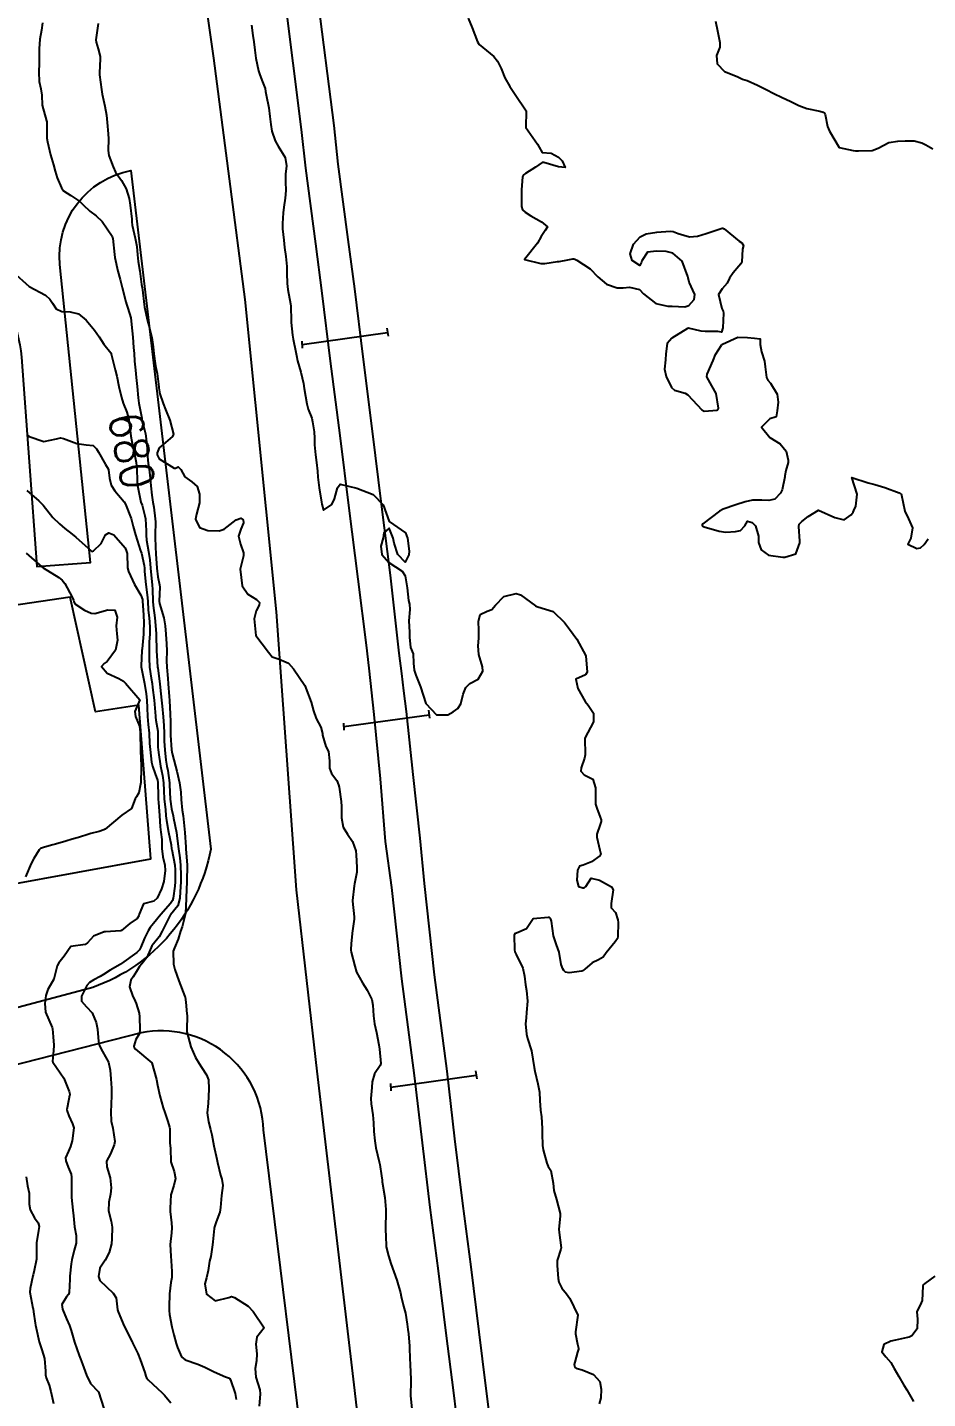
# Model space of a CAD drawing. Header units: metres. Extents: x 292545 to 299085, y 7450245 to 7463078.
# Drawn here: x 296208.2 to 296317.3, y 7455390.2 to 7455556.5 of the extents above; entities that cross this region are included whole.
import ezdxf
from ezdxf.enums import TextEntityAlignment as Align

# ---------------------------------------------------------------- set-up
doc = ezdxf.new("R2010")
doc.units = ezdxf.units.M
for name, color, linetype in [('Cotas', 45, 'Continuous'), ('Curvas de Nivel 1m', 11, 'Continuous'), ('Curvas de Nivel 5m', 15, 'Continuous'), ('Edificações', 30, 'Continuous'), ('Linha Férrea', 20, 'Continuous'), ('Pórtico', 62, 'Continuous'), ('Vias Primárias', 230, 'Continuous')]:
    doc.layers.add(name, color=color, linetype=linetype)
doc.styles.add('Style-STANDARD', font='STANDARD.shx')

msp = doc.modelspace()

# ---------------------------------------------------------------- linework, layer by layer
at = {"layer": 'Curvas de Nivel 1m', "flags": 128}
for points, elevation in [([(296261.64, 7455557.65), (296262.14, 7455556.48), (296262.78, 7455554.78), (296262.88, 7455554.57), (296262.98, 7455554.47), (296264.75, 7455553), (296265.18, 7455552.44), (296265.62, 7455551.54), (296266.1, 7455550.43), (296266.71, 7455549.35), (296267.34, 7455548.41), (296268.67, 7455546.4), (296268.65, 7455544.4), (296270.04, 7455542.38), (296270.23, 7455541.99), (296270.61, 7455541.37), (296271.7, 7455541.28), (296272.61, 7455540.79), (296273.05, 7455540.35), (296273.4, 7455539.54), (296272.6, 7455539.63), (296270.82, 7455540.15), (296270.6, 7455540.14), (296269.8, 7455539.59), (296268.59, 7455538.81), (296268.34, 7455538.65), (296268.23, 7455538.4), (296268.12, 7455536.84), (296268.09, 7455536.4), (296268.11, 7455534.83), (296268.21, 7455534.4), (296268.53, 7455534.11), (296269.22, 7455533.69), (296270.51, 7455532.95), (296271.26, 7455532.36), (296270.98, 7455531.88), (296270.49, 7455531.19), (296270.03, 7455530.38), (296268.46, 7455528.4), (296270.46, 7455527.89), (296270.93, 7455527.9), (296272.46, 7455528.13), (296272.66, 7455528.15), (296273.73, 7455528.34), (296274.33, 7455528.47), (296274.46, 7455528.46), (296274.57, 7455528.43), (296274.83, 7455528.32), (296276.45, 7455527.25), (296277.36, 7455526.29), (296278.42, 7455525.37), (296279.72, 7455524.96), (296280.42, 7455524.94), (296281.18, 7455525.01), (296282.42, 7455524.75), (296282.88, 7455524.23), (296284.4, 7455523.03), (296285.86, 7455522.72), (296286.39, 7455522.71), (296287.91, 7455522.65), (296288.39, 7455522.8), (296289.05, 7455523.51), (296289.14, 7455524.15), (296288.43, 7455525.65), (296288.3, 7455526.16), (296288.27, 7455526.33), (296287.57, 7455528.17), (296286.47, 7455529.15), (296285.63, 7455529.35), (296284.47, 7455529.41), (296283.4, 7455529.29), (296282.69, 7455528.23), (296282.64, 7455528.05), (296282.45, 7455527.64), (296281.52, 7455528.24), (296281.28, 7455529.06), (296281.69, 7455530.24), (296282.49, 7455531.14), (296283.22, 7455531.49), (296284.5, 7455531.68), (296286.13, 7455531.82), (296286.5, 7455531.78), (296287.12, 7455531.55), (296288.49, 7455531.15), (296289.44, 7455531.21), (296290.5, 7455531.53), (296292.18, 7455532.11), (296292.42, 7455532.2), (296292.5, 7455532.19), (296292.68, 7455532.11), (296294.49, 7455530.6), (296294.8, 7455530.4), (296295.03, 7455530.08), (296294.92, 7455529.64), (296294.81, 7455528.09), (296294.7, 7455527.85), (296294.46, 7455527.57), (296293.78, 7455526.76), (296293.33, 7455526.1), (296293.03, 7455525.5), (296292.42, 7455524.83), (296292.01, 7455524.12), (296292.39, 7455522.44), (296292.54, 7455522.11), (296292.6, 7455521.89), (296292.53, 7455520.11), (296292.36, 7455519.58), (296291.9, 7455519.66), (296290.36, 7455519.64), (296289.89, 7455519.67), (296288.36, 7455520.05), (296288.22, 7455520.02), (296286.35, 7455518.85), (296285.76, 7455518.19), (296285.59, 7455516.93), (296285.57, 7455516.2), (296285.44, 7455515.06), (296285.63, 7455514.2), (296286.28, 7455512.87), (296286.64, 7455512.54), (296287.96, 7455512.16), (296288.27, 7455511.97), (296289.97, 7455510.14), (296290.24, 7455509.98), (296291.81, 7455510.12), (296292.01, 7455510.35), (296291.72, 7455512.12), (296291.2, 7455513.04), (296290.57, 7455514.14), (296290.63, 7455514.47), (296291.36, 7455516.12), (296291.61, 7455516.84), (296292.34, 7455518), (296292.4, 7455518.05), (296292.49, 7455518.11), (296294.35, 7455518.95), (296295.52, 7455518.91), (296296.35, 7455518.82), (296297.06, 7455518.77), (296297.06, 7455518.06), (296297.22, 7455517.17), (296297.57, 7455516.05), (296297.63, 7455515.38), (296297.8, 7455514.05), (296297.99, 7455513.75), (296298.29, 7455513.39), (296299.1, 7455512.03), (296299.22, 7455511.07), (296299.11, 7455510.03), (296298.97, 7455509.3), (296298.23, 7455509.06), (296297.22, 7455508.06), (296298.2, 7455506.77), (296299.45, 7455506.03), (296300.18, 7455505.11), (296300.44, 7455504.02), (296300.44, 7455503.75), (296300.16, 7455502.79), (296300.05, 7455502.13), (296300.04, 7455502.02), (296299.7, 7455500.45), (296299.49, 7455500.03), (296298.83, 7455499.32), (296298.11, 7455499.15), (296297.26, 7455499.2), (296296.11, 7455499.17), (296295.21, 7455498.98), (296294.11, 7455498.62), (296292.55, 7455498.11), (296292.1, 7455497.87), (296291.12, 7455497.1), (296290.08, 7455496.33), (296290.01, 7455496.21), (296290.01, 7455496.14), (296290.08, 7455496.05), (296290.26, 7455495.96), (296292.07, 7455495.43), (296292.87, 7455495.31), (296294.07, 7455495.38), (296294.64, 7455495.52), (296295.2, 7455496.08), (296295.51, 7455496.65), (296296.08, 7455496.47), (296296.49, 7455496.06), (296296.84, 7455494.83), (296296.83, 7455494.06), (296297.15, 7455493.16), (296298.04, 7455492.52), (296299.8, 7455492.26), (296300.04, 7455492.26), (296301.37, 7455492.68), (296301.86, 7455494), (296301.85, 7455494.21), (296301.75, 7455496), (296301.79, 7455496.29), (296302.08, 7455496.58), (296302.88, 7455497.2), (296304.1, 7455497.97), (296306.09, 7455497.07), (296307.23, 7455496.8), (296308.09, 7455497.39), (296308.3, 7455497.73), (296308.41, 7455497.93), (296308.65, 7455498.46), (296308.81, 7455499.92), (296308.15, 7455501.93), (296310.14, 7455501.29), (296310.95, 7455501.08), (296312.14, 7455500.72), (296313.9, 7455500.08), (296314.12, 7455499.93), (296314.17, 7455499.85), (296314.19, 7455499.78), (296314.6, 7455497.85), (296315.02, 7455496.91), (296315.51, 7455495.84), (296315.31, 7455494.59), (296314.94, 7455493.84), (296316.05, 7455493.33), (296316.49, 7455493.39), (296316.92, 7455493.82), (296317.4, 7455494.48)], 676), ([(296210.02, 7455557.09), (296209.91, 7455556.22), (296209.69, 7455555.1), (296209.61, 7455553.94), (296209.64, 7455553.1), (296209.63, 7455552.21), (296209.6, 7455551.1), (296209.61, 7455549.99), (296209.81, 7455549.09), (296209.93, 7455548.33), (296210.01, 7455547.09), (296210.52, 7455545.22), (296210.55, 7455545.08), (296210.56, 7455544.99), (296210.57, 7455543.08), (296210.63, 7455542.65), (296211.01, 7455541.08), (296211.37, 7455539.86), (296211.55, 7455539.08), (296211.79, 7455538.28), (296212.33, 7455537.06), (296212.56, 7455536.7), (296213.45, 7455536.15), (296214.54, 7455535.41), (296214.97, 7455535.03), (296215.76, 7455534.26), (296216.52, 7455533.67), (296217.26, 7455533), (296218.49, 7455531.2), (296218.53, 7455530.99), (296218.54, 7455530.93), (296218.76, 7455528.99), (296218.82, 7455528.63), (296219.18, 7455526.98), (296219.45, 7455525.96), (296219.7, 7455524.98), (296220.13, 7455523.24), (296220.21, 7455522.97), (296220.39, 7455522.46), (296220.73, 7455521.32), (296220.78, 7455520.96), (296220.82, 7455520.5), (296220.97, 7455518.96), (296221.08, 7455517.71), (296221.14, 7455516.96), (296221.2, 7455516.06), (296221.29, 7455514.96), (296221.38, 7455514.05), (296221.51, 7455512.96), (296221.63, 7455511.59), (296221.71, 7455510.96), (296222.06, 7455509.12), (296222.09, 7455508.95), (296222.22, 7455508.37), (296222.5, 7455507.24), (296222.57, 7455506.94), (296222.74, 7455505.49), (296222.74, 7455504.94), (296222.84, 7455503.62), (296222.95, 7455502.94), (296223.07, 7455501.87), (296223.16, 7455500.93), (296223.27, 7455499.78), (296223.4, 7455498.93), (296223.51, 7455498.34), (296223.7, 7455496.93), (296223.72, 7455496.57), (296223.69, 7455494.93), (296223.72, 7455493.24), (296223.76, 7455492.92), (296223.79, 7455492.68), (296223.88, 7455490.92), (296224, 7455489.89), (296224.22, 7455488.92), (296224.25, 7455488.65), (296224.17, 7455486.92), (296224.22, 7455486.66), (296224.73, 7455484.91), (296224.89, 7455483.95), (296224.98, 7455482.91), (296225.07, 7455481.74), (296225.09, 7455480.91), (296225.08, 7455479.71), (296225.11, 7455478.91), (296225.22, 7455477.54), (296225.27, 7455476.91), (296225.38, 7455475.35), (296225.41, 7455474.9), (296225.49, 7455473.21), (296225.51, 7455472.9), (296225.53, 7455472.65), (296225.54, 7455470.9), (296225.55, 7455470.68), (296225.68, 7455468.9), (296225.75, 7455468.45), (296226.16, 7455466.9), (296226.32, 7455466.29), (296226.65, 7455464.89), (296226.82, 7455463.76), (296226.86, 7455462.89), (296226.98, 7455461.57), (296227.07, 7455460.89), (296227.25, 7455459.27), (296227.28, 7455458.88), (296227.39, 7455457.1), (296227.4, 7455456.88), (296227.57, 7455454.89), (296227.51, 7455452.93), (296227.51, 7455452.88), (296227.44, 7455450.97), (296227.44, 7455450.88), (296227.36, 7455449.04), (296227.34, 7455448.88), (296226.95, 7455447.43), (296226.77, 7455446.89), (296226.46, 7455445.91), (296226.02, 7455444.89), (296225.89, 7455444.46), (296225.93, 7455442.9), (296226.07, 7455442.26), (296226.57, 7455440.89), (296227.28, 7455438.99), (296227.31, 7455438.88), (296227.39, 7455438.29), (296227.54, 7455436.88), (296227.55, 7455436.7), (296227.52, 7455434.88), (296227.54, 7455434.68), (296228, 7455432.87), (296228.6, 7455431.57), (296229.02, 7455430.86), (296229.29, 7455430.42), (296229.91, 7455429.48), (296230.17, 7455428.85), (296230.2, 7455427.79), (296230.17, 7455426.85), (296230.1, 7455425.99), (296230, 7455424.85), (296230.16, 7455423.79), (296230.41, 7455422.84), (296230.55, 7455422.2), (296230.79, 7455420.84), (296231.16, 7455419.23), (296231.25, 7455418.83), (296231.61, 7455417.31), (296231.77, 7455416.83), (296231.89, 7455416.06), (296231.73, 7455414.83), (296231.63, 7455413.37), (296231.54, 7455412.83), (296231.07, 7455411.64), (296230.87, 7455411.04), (296230.84, 7455410.84), (296230.68, 7455409.2), (296230.65, 7455408.84), (296230.42, 7455407.45), (296230.28, 7455406.85), (296230.12, 7455405.74), (296229.91, 7455404.85), (296229.71, 7455404.12), (296229.93, 7455402.85), (296230.95, 7455402.04), (296232.61, 7455402.47), (296232.96, 7455402.58), (296233.31, 7455402.46), (296234.95, 7455401.4), (296235.57, 7455400.78), (296236.91, 7455398.77), (296236.03, 7455397.65), (296235.89, 7455396.78), (296236.02, 7455395.64), (296235.97, 7455394.78), (296235.8, 7455393.84), (296235.91, 7455392.78), (296236.37, 7455391.24), (296236.43, 7455390.77), (296236.3, 7455389.28)], 679), ([(296216.79, 7455557.01), (296216.5, 7455555.01), (296216.52, 7455554.76), (296216.76, 7455553.94), (296217.01, 7455553.01), (296217.04, 7455552.72), (296216.95, 7455551.01), (296216.96, 7455550.77), (296217.18, 7455549.01), (296217.27, 7455548.42), (296217.57, 7455547), (296217.78, 7455545.88), (296217.86, 7455545), (296218.01, 7455543.63), (296218.05, 7455543), (296217.99, 7455541.61), (296218.09, 7455541), (296218.59, 7455539.61), (296218.9, 7455538.99), (296219.6, 7455537.95), (296220.17, 7455536.97), (296220.54, 7455535.77), (296220.67, 7455534.97), (296220.85, 7455533.29), (296220.87, 7455532.96), (296220.92, 7455532.55), (296221.28, 7455530.96), (296221.46, 7455529.94), (296221.55, 7455528.95), (296221.64, 7455528.14), (296221.82, 7455526.95), (296222.03, 7455525.33), (296222.11, 7455524.94), (296222.15, 7455524.69), (296222.36, 7455522.94), (296222.36, 7455522.91), (296222.39, 7455522.61), (296222.78, 7455520.94), (296222.94, 7455520.36), (296223.29, 7455518.93), (296223.46, 7455517.8), (296223.54, 7455516.93), (296223.74, 7455515.49), (296223.86, 7455514.92), (296223.93, 7455514.57), (296224.14, 7455512.92), (296224.15, 7455512.8), (296224.26, 7455512.1), (296224.66, 7455510.92), (296224.96, 7455510.19), (296225.45, 7455508.91), (296225.91, 7455507.2), (296225.81, 7455506.9), (296224.93, 7455506.17), (296224.18, 7455505.54), (296223.94, 7455504.92), (296223.94, 7455504.69), (296224.17, 7455504.18), (296225.98, 7455503.08), (296226.15, 7455503.08), (296226.49, 7455503.23), (296226.8, 7455502.89), (296227.29, 7455502.03), (296228.14, 7455501.41), (296228.8, 7455500.86), (296229.06, 7455499.92), (296229.08, 7455498.87), (296228.69, 7455497.47), (296228.59, 7455496.87), (296229.08, 7455495.87), (296230.07, 7455495.5), (296231.45, 7455495.46), (296232.07, 7455495.68), (296233.51, 7455496.81), (296234.09, 7455497.02), (296234.37, 7455496.8), (296234.42, 7455496.45), (296234.07, 7455495.67), (296233.78, 7455494.8), (296234.05, 7455493.83), (296234.4, 7455492.8), (296234.41, 7455492.42), (296234.01, 7455490.8), (296234.24, 7455488.8), (296234.94, 7455487.77), (296235.97, 7455487.15), (296236.32, 7455486.78), (296236.31, 7455486.43), (296235.95, 7455485.75), (296235.69, 7455484.78), (296235.91, 7455482.78), (296237.43, 7455480.76), (296237.88, 7455480.17), (296238.71, 7455479.91), (296239.87, 7455479.41), (296240.45, 7455478.72), (296241.84, 7455476.71), (296242.59, 7455474.7), (296242.89, 7455473.61), (296243.23, 7455472.7), (296243.78, 7455471.63), (296243.97, 7455470.88), (296243.99, 7455470.69), (296244.37, 7455469.29), (296244.7, 7455468.68), (296244.84, 7455467.57), (296244.84, 7455466.67), (296245.07, 7455466.02), (296245.71, 7455465.19), (296245.93, 7455464.66), (296246, 7455464.36), (296246.26, 7455462.65), (296246.28, 7455462.04), (296246.29, 7455460.65), (296246.49, 7455459.5), (296247.01, 7455458.65), (296247.62, 7455457.77), (296248.01, 7455456.64), (296248.08, 7455456.15), (296248.16, 7455454.63), (296248.15, 7455454.06), (296247.86, 7455452.64), (296247.81, 7455452.38), (296247.62, 7455450.64), (296247.63, 7455450.55), (296247.82, 7455448.64), (296247.81, 7455448.34), (296247.57, 7455446.64), (296247.56, 7455446.56), (296247.47, 7455445.42), (296247.41, 7455444.64), (296247.41, 7455444.59), (296247.46, 7455444.37), (296247.9, 7455442.64), (296248.12, 7455441.94), (296248.81, 7455440.63), (296249.4, 7455439.76), (296249.95, 7455438.61), (296250.08, 7455437.92), (296250.15, 7455436.61), (296250.29, 7455435.67), (296250.51, 7455434.61), (296250.8, 7455433.13), (296250.87, 7455432.6), (296251.05, 7455430.85), (296250.97, 7455430.6), (296250.29, 7455429.6), (296250.01, 7455428.61), (296249.94, 7455427.93), (296249.85, 7455426.61), (296249.89, 7455425.97), (296250.07, 7455424.61), (296250.17, 7455423.66), (296250.21, 7455422.61), (296250.31, 7455421.48), (296250.46, 7455420.61), (296250.84, 7455418.92), (296250.91, 7455418.6), (296251.14, 7455417.21), (296251.22, 7455416.68), (296251.22, 7455416.6), (296251.23, 7455416.5), (296251.53, 7455414.59), (296251.64, 7455413.14), (296251.64, 7455412.59), (296251.6, 7455411.13), (296251.63, 7455410.59), (296251.67, 7455409.97), (296251.69, 7455408.59), (296251.96, 7455407.53), (296252.28, 7455406.58), (296252.98, 7455404.58), (296253.43, 7455403.03), (296253.52, 7455402.57), (296253.79, 7455401.4), (296254.06, 7455400.56), (296254.25, 7455399.24), (296254.33, 7455398.56), (296254.4, 7455398.05), (296254.54, 7455396.56), (296254.56, 7455394.86), (296254.59, 7455394.55), (296254.62, 7455394.31), (296254.69, 7455392.55), (296254.69, 7455392.4), (296254.64, 7455390.55), (296254.8, 7455388.95)], 678), ([(296235.39, 7455556.79), (296235.53, 7455555.54), (296235.66, 7455554.79), (296235.77, 7455553.77), (296235.91, 7455552.79), (296236.23, 7455551.28), (296236.37, 7455550.78), (296236.71, 7455549.95), (296237.04, 7455549.11), (296237.08, 7455548.77), (296237.13, 7455548.34), (296237.46, 7455546.77), (296237.61, 7455545.71), (296237.7, 7455544.76), (296237.83, 7455543.95), (296238.22, 7455542.76), (296238.62, 7455542.11), (296239.47, 7455540.74), (296239.6, 7455539.73), (296239.5, 7455538.74), (296239.51, 7455537.8), (296239.55, 7455536.74), (296239.46, 7455535.82), (296239.3, 7455534.74), (296239.22, 7455534.04), (296239.13, 7455532.74), (296239.14, 7455532.11), (296239.28, 7455530.74), (296239.39, 7455529.83), (296239.53, 7455528.74), (296239.64, 7455527.55), (296239.67, 7455526.74), (296239.71, 7455525.45), (296239.77, 7455524.74), (296240.11, 7455523.02), (296240.15, 7455522.73), (296240.16, 7455520.94), (296240.17, 7455520.73), (296240.35, 7455519.22), (296240.43, 7455518.73), (296240.75, 7455517.15), (296240.82, 7455516.73), (296240.96, 7455516.08), (296241.36, 7455514.72), (296241.66, 7455513.34), (296241.74, 7455512.72), (296242.07, 7455510.89), (296242.11, 7455510.71), (296242.24, 7455510.24), (296242.67, 7455509.15), (296242.78, 7455508.7), (296242.98, 7455507.47), (296243.01, 7455506.7), (296243, 7455505.89), (296243.12, 7455504.7), (296243.24, 7455503.77), (296243.36, 7455502.69), (296243.43, 7455501.97), (296243.58, 7455500.7), (296243.87, 7455498.93), (296243.91, 7455498.69), (296244.1, 7455497.99), (296245.12, 7455498.67), (296245.45, 7455499.34), (296245.79, 7455500.67), (296246.14, 7455501.11), (296248.13, 7455500.64), (296250.12, 7455499.86), (296251.35, 7455498.6), (296252.08, 7455496.59), (296254.06, 7455495.24), (296254.28, 7455494.57), (296254.49, 7455493.01), (296254.46, 7455492.56), (296254.02, 7455491.65), (296253.11, 7455492.58), (296252.66, 7455493.97), (296252.56, 7455494.58), (296252.07, 7455495.78), (296251.43, 7455495.23), (296251.32, 7455494.6), (296251.06, 7455493.59), (296251.17, 7455492.6), (296252.02, 7455491.62), (296253.62, 7455490.57), (296254, 7455490), (296254.26, 7455488.57), (296254.42, 7455487.02), (296254.51, 7455486.56), (296254.58, 7455485.93), (296254.46, 7455484.56), (296254.53, 7455483.18), (296254.52, 7455482.56), (296254.66, 7455481.31), (296254.99, 7455480.55), (296255.01, 7455479.42), (296255.11, 7455478.55), (296255.28, 7455477.97), (296255.84, 7455476.54), (296256.52, 7455474.53), (296257.8, 7455473.14), (296259.17, 7455473.13), (296259.81, 7455473.5), (296260.4, 7455473.91), (296260.75, 7455474.49), (296261.03, 7455475.67), (296261.36, 7455476.48), (296261.85, 7455476.95), (296262.84, 7455477.47), (296263.42, 7455478.45), (296263.36, 7455478.97), (296262.95, 7455480.46), (296262.87, 7455481.5), (296262.94, 7455482.46), (296262.95, 7455483.43), (296262.89, 7455484.46), (296263.08, 7455485.33), (296263.95, 7455485.73), (296264.49, 7455485.91), (296264.96, 7455486.44), (296265.97, 7455487.51), (296267.45, 7455487.88), (296267.98, 7455487.7), (296269.79, 7455486.38), (296269.96, 7455486.28), (296270.08, 7455486.26), (296271.95, 7455485.66), (296273.31, 7455484.34), (296273.92, 7455483.54), (296274.83, 7455482.32), (296275.89, 7455480.31), (296276.08, 7455478.31), (296275.86, 7455477.98), (296274.7, 7455477.48), (296274.94, 7455476.32), (296275.82, 7455474.78), (296276.19, 7455474.3), (296276.84, 7455473.34), (296276.82, 7455472.29), (296275.77, 7455470.31), (296275.83, 7455468.31), (296275.74, 7455467.9), (296275.32, 7455466.72), (296275.29, 7455466.31), (296275.72, 7455465.88), (296276.76, 7455465.34), (296277.07, 7455464.29), (296277.09, 7455462.88), (296277.09, 7455462.29), (296277.22, 7455461.84), (296277.66, 7455460.75), (296277.76, 7455460.4), (296277.78, 7455460.29), (296277.75, 7455460.19), (296277.65, 7455459.85), (296277.25, 7455458.67), (296277.24, 7455458.29), (296277.61, 7455456.74), (296277.7, 7455456.39), (296277.71, 7455456.29), (296277.6, 7455456.03), (296276.59, 7455455.3), (296275.59, 7455454.91), (296275.13, 7455454.77), (296274.91, 7455454.32), (296274.8, 7455453.08), (296275.01, 7455452.32), (296275.55, 7455452.17), (296275.7, 7455452.16), (296275.92, 7455452.31), (296276.54, 7455453.32), (296277.56, 7455453.09), (296279.03, 7455452.27), (296279.2, 7455451.92), (296278.96, 7455450.27), (296278.97, 7455449.72), (296279.52, 7455449.16), (296279.79, 7455448.26), (296279.81, 7455447.95), (296279.78, 7455446.26), (296279.73, 7455446.01), (296279.48, 7455445.6), (296278.37, 7455444.28), (296278, 7455443.74), (296277.45, 7455443.41), (296276.68, 7455443.07), (296275.77, 7455442.31), (296275.62, 7455442.12), (296275.43, 7455442.03), (296273.9, 7455441.85), (296273.43, 7455441.93), (296273.23, 7455442.13), (296273.13, 7455442.33), (296272.93, 7455442.85), (296272.66, 7455444.34), (296272.36, 7455445.23), (296271.99, 7455446.35), (296271.75, 7455448.12), (296271.66, 7455448.36), (296271.61, 7455448.45), (296271.51, 7455448.55), (296271.32, 7455448.56), (296269.51, 7455448.38), (296268.7, 7455447.19), (296267.49, 7455446.67), (296267.3, 7455446.6), (296267.22, 7455446.41), (296267.24, 7455444.64), (296267.28, 7455444.41), (296267.46, 7455444.08), (296268.25, 7455442.4), (296268.47, 7455441.44), (296268.61, 7455440.39), (296268.73, 7455439.71), (296268.82, 7455438.39), (296268.73, 7455437.03), (296268.66, 7455436.39), (296268.61, 7455435.65), (296268.71, 7455434.39), (296268.83, 7455433.88), (296269.32, 7455432.38), (296269.65, 7455430.38), (296269.73, 7455429.93), (296270.07, 7455428.37), (296270.27, 7455427.36), (296270.33, 7455426.37), (296270.4, 7455425.2), (296270.51, 7455424.37), (296270.6, 7455422.97), (296270.62, 7455422.37), (296270.65, 7455420.89), (296270.72, 7455420.36), (296271.16, 7455418.76), (296271.34, 7455418.36), (296271.65, 7455417.85), (296271.93, 7455416.35), (296272.02, 7455415.45), (296272.33, 7455414.35), (296272.78, 7455412.65), (296272.8, 7455412.34), (296272.64, 7455410.77), (296272.66, 7455410.34), (296272.9, 7455408.48), (296272.88, 7455408.34), (296272.42, 7455406.95), (296272.43, 7455406.35), (296272.57, 7455404.76), (296272.64, 7455404.34), (296272.98, 7455403.6), (296273.55, 7455402.92), (296273.96, 7455402.33), (296274.93, 7455400.31), (296274.66, 7455398.31), (296274.67, 7455398.07), (296274.9, 7455396.79), (296275.01, 7455396.31), (296275.02, 7455396.18), (296274.89, 7455395.82), (296274.56, 7455394.62), (296274.51, 7455394.32), (296274.57, 7455394.02), (296274.86, 7455393.86), (296275.46, 7455393.7), (296276.85, 7455393.12), (296277.59, 7455392.28), (296277.78, 7455391.34), (296277.74, 7455390.28), (296277.52, 7455389.57)], 677), ([(296208.2, 7455507.06), (296208.4, 7455506.91), (296210.2, 7455506.3), (296211.74, 7455506.61), (296212.2, 7455506.75), (296212.57, 7455506.68), (296214.19, 7455506.06), (296215.33, 7455505.89), (296216.19, 7455505.81), (296216.59, 7455505.41), (296216.81, 7455505.01), (296217.65, 7455503.51), (296217.98, 7455502.99), (296218.02, 7455502.86), (296218.14, 7455501.84), (296218.36, 7455500.99), (296218.8, 7455500.31), (296219.94, 7455498.97), (296220.1, 7455498.69), (296220.79, 7455496.96), (296221.04, 7455496), (296221.31, 7455494.96), (296221.93, 7455493.05), (296221.97, 7455492.95), (296222.03, 7455492.74), (296222.35, 7455491.28), (296222.39, 7455490.94), (296222.41, 7455490.54), (296222.56, 7455488.94), (296222.74, 7455487.71), (296222.8, 7455486.94), (296222.86, 7455485.85), (296222.96, 7455484.93), (296223.05, 7455483.81), (296223.04, 7455482.93), (296222.98, 7455482.01), (296222.95, 7455480.93), (296222.96, 7455480.01), (296223.01, 7455478.93), (296223.19, 7455477.59), (296223.31, 7455476.93), (296223.38, 7455476.47), (296223.55, 7455474.92), (296223.72, 7455472.99), (296223.72, 7455472.92), (296223.73, 7455472.86), (296223.79, 7455472.51), (296224, 7455471.15), (296224.01, 7455470.93), (296224.03, 7455469.2), (296224.05, 7455468.93), (296224.08, 7455468.59), (296224.34, 7455466.92), (296224.58, 7455465.78), (296224.71, 7455464.91), (296224.74, 7455463.96), (296224.79, 7455462.91), (296224.94, 7455461.64), (296225, 7455460.91), (296225.06, 7455460.32), (296225.31, 7455458.9), (296225.61, 7455457.36), (296225.68, 7455456.9), (296225.71, 7455456.79), (296226.07, 7455454.9), (296226.12, 7455454.36), (296226.11, 7455452.89), (296226.08, 7455452.37), (296225.88, 7455450.9), (296225.79, 7455450.63), (296225.53, 7455450.27), (296224.37, 7455448.92), (296223.5, 7455447.85), (296223.08, 7455447.35), (296222.83, 7455446.94), (296222.38, 7455446.04), (296221.94, 7455444.95), (296221.78, 7455444.63), (296221.46, 7455444.33), (296219.59, 7455442.98), (296219.51, 7455442.91), (296219.44, 7455442.85), (296218.24, 7455442.18), (296217.42, 7455441.66), (296217.01, 7455441.41), (296216.24, 7455441.01), (296215.74, 7455440.69), (296215.41, 7455440.32), (296214.74, 7455439.03), (296214.77, 7455438.41), (296215.38, 7455437.74), (296216.07, 7455437.01), (296216.54, 7455435.82), (296216.69, 7455435.01), (296216.83, 7455433.5), (296216.93, 7455433), (296217.32, 7455432.31), (296218.05, 7455430.99), (296218.25, 7455430.03), (296218.32, 7455428.99), (296218.41, 7455427.85), (296218.39, 7455426.99), (296218.36, 7455425.86), (296218.3, 7455424.99), (296218.35, 7455423.85), (296218.54, 7455422.99), (296218.78, 7455421.39), (296218.73, 7455420.98), (296218.26, 7455419.9), (296217.8, 7455418.99), (296217.84, 7455418.3), (296218.24, 7455416.99), (296218.34, 7455415.76), (296218.26, 7455414.99), (296218.06, 7455414.03), (296218.04, 7455412.99), (296218.34, 7455411.71), (296218.46, 7455410.99), (296218.44, 7455409.58), (296218.41, 7455408.99), (296218.1, 7455407.91), (296217.61, 7455406.99), (296217.37, 7455406.63), (296217, 7455406), (296216.81, 7455405), (296216.99, 7455404.52), (296218.59, 7455402.98), (296218.96, 7455402.4), (296219.14, 7455400.98), (296219.21, 7455400.71), (296219.92, 7455398.97), (296220.89, 7455397.07), (296220.93, 7455397), (296220.96, 7455396.96), (296221.6, 7455395.67), (296221.89, 7455394.94), (296222.42, 7455393.37), (296222.54, 7455392.93), (296222.63, 7455392.72), (296222.84, 7455392.49), (296224.55, 7455390.91), (296224.82, 7455390.61), (296225.6, 7455389.69)], 681), ([(296208.12, 7455500.36), (296209.58, 7455499.1), (296210.1, 7455498.56), (296211.3, 7455497.08), (296212.08, 7455496.3), (296212.74, 7455495.73), (296213.63, 7455495.05), (296214.06, 7455494.71), (296215.93, 7455493.02), (296216.03, 7455492.95), (296216.23, 7455493.02), (296217.14, 7455493.91), (296217.66, 7455495), (296218.07, 7455495.23), (296218.66, 7455494.98), (296220.04, 7455493.42), (296220.23, 7455492.97), (296220.29, 7455492.7), (296220.35, 7455490.97), (296220.44, 7455490.53), (296221.18, 7455488.96), (296221.97, 7455487.67), (296222.15, 7455487.13), (296222.17, 7455486.95), (296222.26, 7455485.26), (296222.29, 7455484.94), (296222.31, 7455484.57), (296222.27, 7455482.94), (296222.1, 7455481.15), (296222.08, 7455480.95), (296222.01, 7455479.08), (296222.01, 7455478.95), (296222.04, 7455478.78), (296222.4, 7455476.94), (296222.6, 7455475.7), (296222.69, 7455474.94), (296222.74, 7455474), (296222.76, 7455472.94), (296222.83, 7455471.98), (296222.95, 7455470.94), (296223.02, 7455469.67), (296223.07, 7455468.94), (296223.25, 7455467.42), (296223.35, 7455466.93), (296223.71, 7455465.99), (296223.98, 7455465.2), (296224.01, 7455464.93), (296224.04, 7455463.28), (296224.06, 7455462.92), (296224.1, 7455462.5), (296224.2, 7455460.92), (296224.29, 7455459.57), (296224.37, 7455458.92), (296224.49, 7455458.04), (296224.51, 7455456.92), (296224.6, 7455455.92), (296224.86, 7455454.91), (296224.92, 7455454.25), (296224.74, 7455452.91), (296224.44, 7455452.03), (296223.94, 7455450.92), (296223.53, 7455450.56), (296222.27, 7455450.2), (296221.74, 7455448.95), (296221.69, 7455448.77), (296221.51, 7455448.45), (296220.62, 7455447.84), (296219.6, 7455446.97), (296219.53, 7455446.94), (296219.49, 7455446.93), (296217.66, 7455446.83), (296217.49, 7455446.81), (296216.22, 7455446.28), (296215.47, 7455445.47), (296215.22, 7455445.27), (296213.46, 7455445.05), (296212.64, 7455443.87), (296212, 7455443.06), (296211.8, 7455442.7), (296211.41, 7455441.07), (296210.66, 7455439.81), (296210.45, 7455439.08), (296210.33, 7455438.13), (296210.41, 7455437.08), (296211.2, 7455435.22), (296211.25, 7455435.07), (296211.33, 7455434.07), (296211.39, 7455433.07), (296211.39, 7455433), (296211.31, 7455431.95), (296211.25, 7455431.12), (296211.26, 7455431.07), (296211.3, 7455431.01), (296212.62, 7455429.06), (296213.26, 7455427.47), (296213.33, 7455427.13), (296213.33, 7455427.05), (296213.32, 7455426.98), (296213.24, 7455426.51), (296213, 7455425.27), (296213.01, 7455425.05), (296213.22, 7455424.49), (296213.68, 7455423.52), (296213.82, 7455423.04), (296213.61, 7455421.47), (296213.5, 7455421.05), (296213.43, 7455420.79), (296213.17, 7455420.21), (296212.8, 7455419.41), (296212.84, 7455419.05), (296213.15, 7455418.28), (296213.5, 7455417.41), (296213.56, 7455417.04), (296213.56, 7455415.49), (296213.55, 7455415.05), (296213.56, 7455414.59), (296213.69, 7455413.04), (296213.77, 7455412.35), (296213.93, 7455411.04), (296214.11, 7455409.98), (296214.11, 7455409.04), (296213.87, 7455408.2), (296213.6, 7455407.04), (296213.52, 7455406.53), (296213.35, 7455405.05), (296213.34, 7455404.69), (296213.25, 7455403.05), (296213.17, 7455402.84), (296212.96, 7455402.56), (296212.38, 7455401.62), (296212.44, 7455401.06), (296212.93, 7455399.87), (296213.31, 7455399.05), (296213.49, 7455398.47), (296213.92, 7455397.04), (296214.49, 7455395.42), (296214.63, 7455395.03), (296214.86, 7455394.39), (296215.37, 7455393.02), (296215.86, 7455392.04), (296216.82, 7455391), (296217.48, 7455388.99)], 682), ([(296208.03, 7455492.76), (296209.93, 7455491.09), (296210.01, 7455491.04), (296210.11, 7455490.99), (296212, 7455489.79), (296212.41, 7455489.48), (296212.75, 7455489.06), (296213.61, 7455487.4), (296213.77, 7455487.04), (296213.82, 7455486.9), (296213.96, 7455486.59), (296215.13, 7455485.85), (296215.95, 7455485.46), (296216.38, 7455485.45), (296217.95, 7455485.89), (296218.79, 7455485.83), (296219.09, 7455484.98), (296218.95, 7455483.96), (296219.03, 7455482.98), (296219.13, 7455482.21), (296218.87, 7455480.99), (296217.88, 7455479.62), (296217.51, 7455479.37), (296217.18, 7455479.01), (296217.86, 7455478.2), (296219.28, 7455477.55), (296219.85, 7455477.21), (296220.08, 7455476.97), (296221.82, 7455474.95), (296221.23, 7455473.53), (296221.31, 7455472.95), (296221.78, 7455471.78), (296221.87, 7455471.05), (296221.88, 7455470.95), (296221.89, 7455470.83), (296221.92, 7455468.95), (296221.93, 7455468.77), (296221.99, 7455466.95), (296222.01, 7455466.66), (296221.95, 7455464.95), (296221.93, 7455464.72), (296221.69, 7455463.68), (296221.43, 7455463.2), (296221.28, 7455462.95), (296220.84, 7455461.78), (296219.65, 7455460.97), (296217.64, 7455459.29), (296217.46, 7455459.18), (296216.9, 7455459.01), (296215.9, 7455458.75), (296215.63, 7455458.66), (296214.39, 7455458.27), (296213.62, 7455458.05), (296212.85, 7455457.83), (296211.61, 7455457.47), (296211.3, 7455457.38), (296210.28, 7455457.08), (296209.77, 7455456.93), (296209.61, 7455456.78), (296208.98, 7455455.71), (296208.67, 7455455.1), (296207.95, 7455453.5)], 683), ([(296208.06, 7455417.11), (296208.23, 7455416), (296208.41, 7455415.11), (296208.4, 7455413.8), (296208.55, 7455413.11), (296209.07, 7455412.13), (296209.51, 7455411.53), (296209.63, 7455411.09), (296209.55, 7455410.6), (296209.32, 7455409.1), (296209.31, 7455407.39), (296209.29, 7455407.1), (296209, 7455405.74), (296208.88, 7455405.22), (296208.86, 7455405.1), (296208.52, 7455403.55), (296208.51, 7455403.1), (296208.87, 7455401.17), (296208.88, 7455401.1), (296208.94, 7455400.73), (296209.16, 7455399.33), (296209.19, 7455399.1), (296209.26, 7455398.75), (296209.62, 7455397.09), (296209.93, 7455396.13), (296210.27, 7455395.08), (296210.39, 7455393.54), (296210.41, 7455393.08), (296210.49, 7455392.73), (296210.83, 7455391.82), (296211.05, 7455391.07), (296211.35, 7455389.62)], 683), ([(296318.23, 7455405.04), (296316.99, 7455404.17), (296316.82, 7455403.99), (296316.77, 7455403.82), (296316.68, 7455402.11), (296316.57, 7455401.82), (296316.05, 7455400.73), (296316.13, 7455399.83), (296316.09, 7455398.66), (296315.44, 7455397.83), (296315.1, 7455397.64), (296314.91, 7455397.59), (296313.46, 7455397.3), (296312.9, 7455397.18), (296312.02, 7455396.75), (296311.8, 7455395.88), (296312.29, 7455395.28), (296312.87, 7455394.56), (296313.27, 7455393.86), (296313.84, 7455392.86), (296314.46, 7455391.84), (296314.83, 7455391.24), (296315.62, 7455389.83)], 676)]:
    msp.add_lwpolyline(points, dxfattribs=dict(at, elevation=elevation))
at = {"layer": 'Curvas de Nivel 5m', "flags": 128}
for points, elevation in [([(296291.63, 7455557.29), (296291.88, 7455556.12), (296292.17, 7455554.71), (296292.15, 7455554.12), (296291.76, 7455553.12), (296291.81, 7455552.12), (296292.73, 7455551.2), (296294.24, 7455550.58), (296294.73, 7455550.34), (296294.9, 7455550.27), (296295.45, 7455550.08), (296296.71, 7455549.52), (296297.77, 7455548.99), (296298.7, 7455548.5), (296299.7, 7455548.03), (296300.69, 7455547.59), (296301.75, 7455547.07), (296302.68, 7455546.68), (296304.26, 7455546.39), (296304.68, 7455546.25), (296304.83, 7455546.13), (296304.92, 7455545.97), (296305.21, 7455544.52), (296305.43, 7455543.96), (296306.62, 7455541.95), (296308.3, 7455541.61), (296308.62, 7455541.58), (296308.98, 7455541.56), (296310.62, 7455541.59), (296311.36, 7455541.89), (296312.63, 7455542.57), (296313.75, 7455542.74), (296314.63, 7455542.77), (296315.7, 7455542.78), (296316.63, 7455542.52), (296317.11, 7455542.3), (296317.98, 7455541.81)], 675), ([(296206.44, 7455526.9), (296208.41, 7455525.11), (296210.4, 7455524.06), (296210.9, 7455523.58), (296211.23, 7455523.08), (296211.7, 7455522.38), (296212.38, 7455522.07), (296213.4, 7455522.03), (296214.38, 7455521.78), (296215.31, 7455521.03), (296216.35, 7455519.82), (296216.9, 7455519.01), (296217.46, 7455518.13), (296218.32, 7455517.07), (296218.36, 7455516.99), (296218.37, 7455516.94), (296218.85, 7455514.98), (296219.03, 7455514.24), (296219.3, 7455512.98), (296219.59, 7455511.65), (296219.8, 7455510.97), (296220.24, 7455509.87), (296220.49, 7455508.97), (296220.54, 7455508.64), (296220.75, 7455506.96), (296220.87, 7455506.29), (296221.15, 7455504.96), (296221.37, 7455503.76), (296221.47, 7455502.96), (296221.5, 7455501.59), (296221.53, 7455500.96), (296221.9, 7455499.15), (296221.97, 7455498.95), (296222.1, 7455498.56), (296222.44, 7455497.3), (296222.5, 7455496.94), (296222.59, 7455495.47), (296222.6, 7455494.94), (296222.64, 7455494.35), (296222.89, 7455492.94), (296223.05, 7455491.96), (296223.14, 7455490.93), (296223.24, 7455489.69), (296223.32, 7455488.93), (296223.38, 7455488.33), (296223.41, 7455486.93), (296223.45, 7455486.42), (296223.63, 7455484.92), (296223.81, 7455483.03), (296223.81, 7455482.92), (296223.8, 7455482.81), (296223.85, 7455480.92), (296223.86, 7455480.88), (296223.89, 7455480.35), (296223.98, 7455478.92), (296224, 7455478.79), (296224.25, 7455476.92), (296224.3, 7455476.45), (296224.46, 7455474.91), (296224.52, 7455474.21), (296224.64, 7455472.91), (296224.74, 7455471.87), (296224.78, 7455470.91), (296224.8, 7455469.95), (296224.87, 7455468.91), (296225, 7455467.64), (296225.11, 7455466.91), (296225.21, 7455466.4), (296225.43, 7455464.9), (296225.44, 7455464.65), (296225.51, 7455462.9), (296225.67, 7455461.76), (296225.87, 7455460.9), (296225.93, 7455460.62), (296226.26, 7455458.89), (296226.37, 7455458.15), (296226.53, 7455456.89), (296226.68, 7455455.8), (296226.78, 7455454.89), (296226.82, 7455453.64), (296226.81, 7455452.89), (296226.74, 7455451.69), (296226.68, 7455450.89), (296226.44, 7455449.98), (296225.56, 7455448.9), (296225.54, 7455448.87), (296225.51, 7455448.83), (296224.55, 7455446.91), (296224.18, 7455446.22), (296223.47, 7455445.36), (296223.29, 7455445.11), (296223.22, 7455444.93), (296222.68, 7455443.71), (296222.06, 7455442.94), (296221.78, 7455442.6), (296221.43, 7455442), (296221.01, 7455441.37), (296220.76, 7455440.96), (296220.57, 7455440.13), (296220.99, 7455438.96), (296221.13, 7455438.7), (296221.38, 7455438.12), (296221.75, 7455436.95), (296221.81, 7455436.5), (296221.83, 7455434.95), (296221.79, 7455434.49), (296221.33, 7455433.74), (296221.1, 7455432.95), (296221.14, 7455432.77), (296221.32, 7455432.57), (296223.29, 7455430.93), (296223.85, 7455428.92), (296223.98, 7455428.21), (296224.25, 7455426.92), (296224.68, 7455425.47), (296224.86, 7455424.91), (296225.21, 7455423.81), (296225.44, 7455423.14), (296225.48, 7455422.91), (296225.46, 7455421.18), (296225.5, 7455420.91), (296225.56, 7455420.52), (296225.6, 7455418.9), (296226, 7455417.75), (296226.16, 7455416.89), (296225.97, 7455416.05), (296225.58, 7455414.9), (296225.49, 7455413.31), (296225.52, 7455412.9), (296225.69, 7455411.52), (296225.73, 7455410.9), (296225.66, 7455410.3), (296225.52, 7455408.9), (296225.6, 7455407.48), (296225.63, 7455406.9), (296225.73, 7455405.63), (296225.72, 7455404.9), (296225.6, 7455404.28), (296225.42, 7455402.9), (296225.39, 7455401.34), (296225.39, 7455400.9), (296225.44, 7455400.4), (296225.73, 7455398.9), (296225.95, 7455397.94), (296226.22, 7455396.89), (296226.38, 7455396.38), (296226.88, 7455395.25), (296227.31, 7455394.88), (296228.87, 7455394.38), (296229.72, 7455393.99), (296230.85, 7455393.43), (296232.22, 7455392.82), (296232.7, 7455392.67), (296232.84, 7455392.46), (296233.4, 7455390.8), (296233.53, 7455390.08)], 680)]:
    msp.add_lwpolyline(points, dxfattribs=dict(at, elevation=elevation))
at = {"layer": 'Edificações'}
msp.add_lwpolyline([(296196.59, 7455450.83), (296223.15, 7455455.66), (296221.72, 7455474.3), (296216.44, 7455473.5), (296213.38, 7455487.41), (296203.77, 7455486.02)], dxfattribs=at)
at = {"layer": 'Linha Férrea', "linetype": 'Continuous'}
for points in [[(296239.36, 7455560.27), (296241.39, 7455544.16), (296241.91, 7455539.46), (296243.11, 7455530.29), (296243.9, 7455524.31), (296244.91, 7455516.06), (296246.08, 7455507.05), (296247.17, 7455498.23), (296248.26, 7455489.6), (296249.27, 7455481.6), (296249.58, 7455478.82), (296250.19, 7455473.17), (296250.96, 7455465.36), (296251.59, 7455457.76), (296252.36, 7455452.21), (296253.55, 7455441.13), (296255.09, 7455429.41), (296256.05, 7455421.23), (296257.01, 7455413.38), (296258.02, 7455405.68), (296258.98, 7455397.81), (296259.81, 7455391.23), (296260.93, 7455382.26)], [(296264.92, 7455382.74), (296263.8, 7455391.73), (296262.96, 7455398.3), (296262, 7455406.19), (296260.99, 7455413.88), (296260.03, 7455421.71), (296259.08, 7455429.91), (296257.54, 7455441.61), (296256.34, 7455452.7), (296255.83, 7455458.17), (296254.97, 7455465.91), (296254.16, 7455473.53), (296253.82, 7455476.04), (296253.59, 7455478.16), (296253.29, 7455480.64), (296252.24, 7455490.1), (296251.15, 7455498.72), (296250.06, 7455507.56), (296248.89, 7455516.56), (296247.88, 7455524.82), (296247.09, 7455530.81), (296245.89, 7455539.94), (296245.38, 7455544.63), (296243.34, 7455560.78)]]:
    msp.add_lwpolyline(points, dxfattribs=at)
at = {"layer": 'Pórtico'}
for points in [[(296241.51, 7455518.06), (296251.87, 7455519.51)], [(296251.79, 7455520.04), (296251.93, 7455519.08)], [(296241.49, 7455518.49), (296241.53, 7455517.62)], [(296246.55, 7455471.71), (296256.91, 7455473.16)], [(296256.83, 7455473.69), (296256.97, 7455472.72)], [(296246.53, 7455472.14), (296246.57, 7455471.27)], [(296262.54, 7455429.96), (296262.68, 7455428.99)], [(296252.24, 7455428.41), (296252.27, 7455427.54)], [(296252.26, 7455427.98), (296262.62, 7455429.43)]]:
    msp.add_lwpolyline(points, dxfattribs=at)
at = {"layer": 'Vias Primárias'}
msp.add_lwpolyline([(296283.49, 7455090.63), (296279.74, 7455120.4), (296275.38, 7455157.02), (296272.16, 7455182.15), (296267.46, 7455220.8), (296264.51, 7455245.66), (296264.17, 7455249.95), (296257.35, 7455310.98), (296252.16, 7455354.5), (296247.83, 7455391.85), (296243.35, 7455429.92), (296240.83, 7455451.93), (296238.41, 7455485.62), (296234.61, 7455523.54), (296230.8, 7455552.8), (296227.14, 7455578.69)], dxfattribs=at)
at = {"layer": 'Vias Primárias', "elevation": 701.51}
msp.add_lwpolyline([(296049.96, 7455427.05, 0.246226), (296051.37, 7455443.01), (296069.73, 7455450.65), (296094.46, 7455465.92), (296120.93, 7455483.41), (296145.39, 7455498.49), (296168.42, 7455513.77), (296190.35, 7455527.88, -0.498163), (296207.47, 7455516.54), (296209.36, 7455491.13), (296215.87, 7455491.62), (296212.15, 7455527.76, -0.39064), (296220.75, 7455539.16), (296230.42, 7455456.86, -0.266304), (296216.15, 7455440.07), (296126.56, 7455416.18)], format="xyb", dxfattribs=at)
at = {"layer": 'Vias Primárias'}
msp.add_lwpolyline([(296238.44, 7455324.11, -0.05947), (296239.49, 7455313.75, 0.004631), (296238.69, 7455297.25), (296243.54, 7455249.95), (296245.76, 7455232.37, 0.74395), (296259.03, 7455236.51, -0.012417), (296257.46, 7455249.95), (296255.52, 7455266.2), (296251.44, 7455301.25), (296246.34, 7455344.78), (296242.3, 7455378.49), (296236.83, 7455422.8, 0.464027), (296222.01, 7455434.56), (296184.47, 7455424.97, 0.497678), (296177.35, 7455415.6), (296189.19, 7455373.45)], format="xyb", dxfattribs=at)

# ---------------------------------------------------------------- texts
at = {"layer": 'Cotas', "style": 'Style-STANDARD'}
msp.add_text('680', height=4, rotation=281.3176, dxfattribs=at).set_placement((296220.85, 7455505.22, 680), align=Align.MIDDLE_CENTER)

doc.saveas('drawing.dxf')
